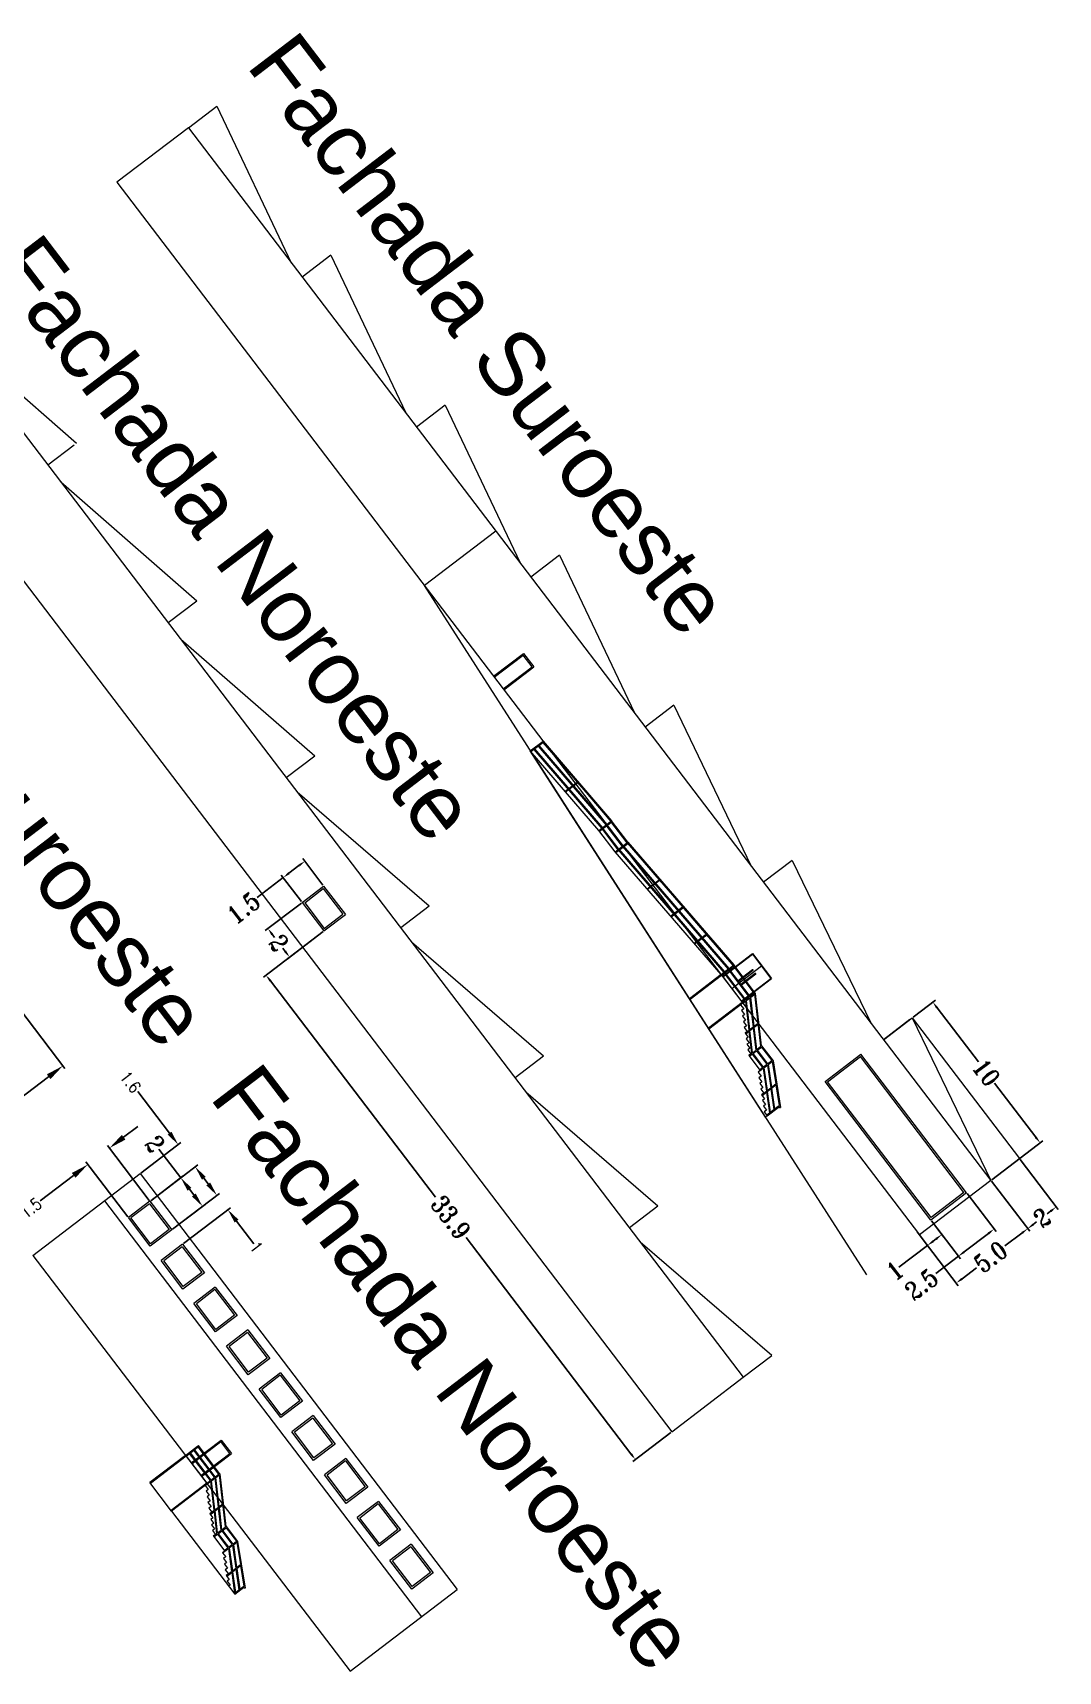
# Model space of a CAD drawing. Header units: metres. Extents: x 1384 to 1901, y 1501 to 2216.
# Drawn here: x 1504 to 1561.1, y 2124.4 to 2215.6 of the extents above; entities that cross this region are included whole.
import ezdxf

# ---------------------------------------------------------------- set-up
doc = ezdxf.new("R2010")
doc.units = ezdxf.units.M
doc.header["$LTSCALE"] = 0.05
doc.header["$PDMODE"] = 3
doc.linetypes.add('CONTINUA', pattern=[0])
for name, color, linetype, lineweight in [('Cotas Fachada', 250, 'CONTINUA', 15), ('Cotas Nave', 250, 'CONTINUA', 15), ('E-Puertas', 210, 'Continuous', 15), ('Escalera Sec', 3, 'CONTINUA', 15), ('EscalerasF', 3, 'Continuous', 15), ('Paredes', 5, 'Continuous', 15), ('PuertasF', 4, 'Continuous', 15), ('VentanasF', 1, 'Continuous', 15)]:
    doc.layers.add(name, color=color, linetype=linetype, lineweight=lineweight)
doc.styles.add('ROMANT', font='ROMANT', dxfattribs={"width": 0.85})
doc.styles.get("Standard").update_dxf_attribs({"font": 'arial.ttf'})
doc.dimstyles.new('1-50-GENERAL', dxfattribs={"dimtxt": 0.38, "dimasz": 0.4, "dimexe": 0.18, "dimexo": 0.06, "dimgap": 0.09, "dimtad": 0, "dimdec": 1, "dimzin": 0, "dimdsep": 46, "dimtxsty": 'ROMANT', "dimcen": 0.09, "dimadec": 0, "dimazin": 0, "dimtfac": 1, "dimtdec": 1, "dimtix": 1, "dimtofl": 0, "dimtmove": 0, "dimatfit": 3, "dimfxl": 0, "dimtolj": 1, "dimtzin": 0, "dimarcsym": 0})

# ---------------------------------------------------------------- blocks, each defined once
blk = doc.blocks.new('*D137')
at = {"layer": 'Cotas Fachada', "color": 0, "lineweight": -2, "transparency": 16777216}
for p, q in [((1558.975, 2152.87), (1561.096, 2150.088)), ((1557.385, 2151.657), (1559.506, 2148.876)), ((1560.669, 2149.989), (1560.489, 2149.851)), ((1559.715, 2149.261), (1559.895, 2149.399))]:
    blk.add_line(p, q, dxfattribs=at)
at = {"layer": 'Cotas Fachada', "color": 0, "transparency": 16777216}
for points in [[(1560.628, 2150.042), (1560.709, 2149.936), (1560.987, 2150.231)], [(1559.674, 2149.314), (1559.755, 2149.208), (1559.397, 2149.019)]]:
    blk.add_solid(points, dxfattribs=at)
at = {"layer": 'Defpoints', "color": 0, "transparency": 16777216}
for p in [(1558.939, 2152.917), (1557.348, 2151.705), (1559.397, 2149.019)]:
    blk.add_point(p, dxfattribs=at)
at = {"layer": 'Cotas Fachada', "color": 0, "transparency": 16777216, "insert": (1560.192, 2149.625), "char_height": 0.38, "attachment_point": 5, "rotation": 37.32752, "style": 'ROMANT'}
blk.add_mtext('\\A1;{\\H2.63158x;2}', dxfattribs=at)
blk = doc.blocks.new('*D138')
at = {"layer": 'Cotas Fachada', "color": 0, "lineweight": -2, "transparency": 16777216}
for p, q in [((1553.014, 2160.786), (1554.258, 2161.735)), ((1554.357, 2161.308), (1556.654, 2158.296)), ((1559.845, 2154.112), (1557.548, 2157.123)), ((1557.396, 2151.741), (1560.231, 2153.903))]:
    blk.add_line(p, q, dxfattribs=at)
at = {"layer": 'Cotas Fachada', "color": 0, "transparency": 16777216}
for points in [[(1554.41, 2161.348), (1554.304, 2161.268), (1554.115, 2161.626)], [(1559.898, 2154.152), (1559.792, 2154.071), (1560.087, 2153.793)]]:
    blk.add_solid(points, dxfattribs=at)
at = {"layer": 'Defpoints', "color": 0, "transparency": 16777216}
for p in [(1552.966, 2160.75), (1560.087, 2153.793), (1557.348, 2151.705)]:
    blk.add_point(p, dxfattribs=at)
at = {"layer": 'Cotas Fachada', "color": 0, "transparency": 16777216, "insert": (1557.101, 2157.71), "char_height": 0.38, "attachment_point": 5, "rotation": 307.32752, "style": 'ROMANT'}
blk.add_mtext('\\A1;{\\H2.63158x;10}', dxfattribs=at)
blk = doc.blocks.new('*D139')
at = {"layer": 'Cotas Fachada', "color": 0, "lineweight": -2, "transparency": 16777216}
for p, q in [((1557.385, 2151.656), (1559.506, 2148.876)), ((1553.41, 2148.624), (1555.53, 2145.844)), ((1559.078, 2148.776), (1558.132, 2148.054)), ((1555.739, 2146.229), (1556.54, 2146.841))]:
    blk.add_line(p, q, dxfattribs=at)
at = {"layer": 'Cotas Fachada', "color": 0, "transparency": 16777216}
for points in [[(1559.038, 2148.829), (1559.119, 2148.723), (1559.397, 2149.019)], [(1555.698, 2146.282), (1555.779, 2146.176), (1555.421, 2145.987)]]:
    blk.add_solid(points, dxfattribs=at)
at = {"layer": 'Defpoints', "color": 0, "transparency": 16777216}
for p in [(1557.349, 2151.704), (1553.373, 2148.672), (1555.421, 2145.987)]:
    blk.add_point(p, dxfattribs=at)
at = {"layer": 'Cotas Fachada', "color": 0, "transparency": 16777216, "insert": (1557.336, 2147.448), "char_height": 0.38, "attachment_point": 5, "rotation": 37.32752, "style": 'ROMANT'}
blk.add_mtext('\\A1;{\\H2.63158x;5.0}', dxfattribs=at)
blk = doc.blocks.new('*D141')
at = {"layer": 'Cotas Fachada', "color": 0, "lineweight": -2, "transparency": 16777216}
for p, q in [((1518.961, 2167.142), (1516.953, 2165.611)), ((1517.339, 2165.402), (1517.476, 2165.222)), ((1520.174, 2165.552), (1518.166, 2164.02)), ((1518.067, 2164.448), (1517.929, 2164.628))]:
    blk.add_line(p, q, dxfattribs=at)
at = {"layer": 'Cotas Fachada', "color": 0, "transparency": 16777216}
for points in [[(1517.392, 2165.442), (1517.286, 2165.361), (1517.096, 2165.72)], [(1518.12, 2164.488), (1518.013, 2164.407), (1518.309, 2164.13)]]:
    blk.add_solid(points, dxfattribs=at)
at = {"layer": 'Defpoints', "color": 0, "transparency": 16777216}
for p in [(1519.009, 2167.178), (1517.096, 2165.72), (1520.221, 2165.588)]:
    blk.add_point(p, dxfattribs=at)
at = {"layer": 'Cotas Fachada', "color": 0, "transparency": 16777216, "insert": (1517.703, 2164.925), "char_height": 1, "width": 0.61788, "attachment_point": 5, "rotation": 307.32752, "style": 'ROMANT'}
blk.add_mtext('\\A1;2', dxfattribs=at)
blk = doc.blocks.new('*D142')
at = {"layer": 'Cotas Fachada', "color": 0, "lineweight": -2, "transparency": 16777216}
for p, q in [((1520.166, 2168.136), (1519.039, 2169.613)), ((1518.972, 2167.226), (1517.846, 2168.703)), ((1518.83, 2169.227), (1518.273, 2168.803)), ((1517.955, 2168.56), (1516.508, 2167.456))]:
    blk.add_line(p, q, dxfattribs=at)
at = {"layer": 'Cotas Fachada', "color": 0, "transparency": 16777216}
for points in [[(1518.233, 2168.856), (1518.314, 2168.75), (1517.955, 2168.56)], [(1518.79, 2169.28), (1518.871, 2169.174), (1519.149, 2169.47)]]:
    blk.add_solid(points, dxfattribs=at)
at = {"layer": 'Defpoints', "color": 0, "transparency": 16777216}
for p in [(1519.149, 2169.47), (1520.202, 2168.088), (1519.009, 2167.178)]:
    blk.add_point(p, dxfattribs=at)
at = {"layer": 'Cotas Fachada', "color": 0, "transparency": 16777216, "insert": (1515.744, 2166.874), "char_height": 1, "attachment_point": 5, "rotation": 37.32752, "style": 'ROMANT'}
blk.add_mtext('\\A1;1.5', dxfattribs=at)
blk = doc.blocks.new('*D143')
at = {"layer": 'Cotas Fachada', "color": 0, "lineweight": -2, "transparency": 16777216}
for p, q in [((1509.069, 2154.107), (1509.864, 2154.714)), ((1510.494, 2150.589), (1508.165, 2153.644)), ((1509.302, 2149.679), (1506.972, 2152.734)), ((1506.286, 2151.985), (1504.431, 2150.571))]:
    blk.add_line(p, q, dxfattribs=at)
at = {"layer": 'Cotas Fachada', "color": 0, "transparency": 16777216}
for points in [[(1508.968, 2154.24), (1509.17, 2153.975), (1508.274, 2153.501)], [(1506.185, 2152.117), (1506.387, 2151.852), (1507.081, 2152.591)]]:
    blk.add_solid(points, dxfattribs=at)
at = {"layer": 'Defpoints', "color": 0, "transparency": 16777216}
for p in [(1508.274, 2153.501), (1510.531, 2150.541), (1509.338, 2149.632)]:
    blk.add_point(p, dxfattribs=at)
at = {"layer": 'Cotas Fachada', "color": 0, "transparency": 16777216, "insert": (1503.898, 2150.164), "char_height": 1, "attachment_point": 5, "rotation": 37.32752, "style": 'ROMANT'}
blk.add_mtext('\\A1;{\\H0.66667x;1.5}', dxfattribs=at)
blk = doc.blocks.new('*D189')
at = {"layer": 'Cotas Fachada', "color": 0, "lineweight": -2, "transparency": 16777216}
for p, q in [((1500.615, 2164.733), (1505.797, 2157.937)), ((1494.651, 2160.185), (1499.833, 2153.39)), ((1504.893, 2157.474), (1503.261, 2156.229)), ((1500.519, 2154.139), (1502.152, 2155.384))]:
    blk.add_line(p, q, dxfattribs=at)
at = {"layer": 'Cotas Fachada', "color": 0, "transparency": 16777216}
for points in [[(1504.792, 2157.607), (1504.994, 2157.342), (1505.688, 2158.081)], [(1500.418, 2154.272), (1500.62, 2154.007), (1499.724, 2153.533)]]:
    blk.add_solid(points, dxfattribs=at)
at = {"layer": 'Defpoints', "color": 0, "transparency": 16777216}
for p in [(1500.579, 2164.781), (1494.615, 2160.233), (1505.688, 2158.081)]:
    blk.add_point(p, dxfattribs=at)
at = {"layer": 'Cotas Fachada', "color": 0, "transparency": 16777216, "insert": (1502.706, 2155.807), "char_height": 1, "attachment_point": 5, "rotation": 37.32752, "style": 'ROMANT'}
blk.add_mtext('\\A1;{\\H0.66667x;7.5}', dxfattribs=at)
blk = doc.blocks.new('*D192')
at = {"layer": 'Cotas Fachada', "color": 0, "lineweight": -2, "transparency": 16777216}
for p, q in [((1511.622, 2154.335), (1509.859, 2156.647)), ((1510.033, 2152.117), (1512.25, 2153.808)), ((1510.579, 2150.577), (1513.193, 2152.571)), ((1513.535, 2151.826), (1514.02, 2151.19))]:
    blk.add_line(p, q, dxfattribs=at)
at = {"layer": 'Cotas Fachada', "color": 0, "transparency": 16777216}
for points in [[(1511.728, 2154.416), (1511.516, 2154.254), (1512.107, 2153.699)], [(1513.641, 2151.907), (1513.429, 2151.745), (1513.05, 2152.462)]]:
    blk.add_solid(points, dxfattribs=at)
at = {"layer": 'Defpoints', "color": 0, "transparency": 16777216}
for p in [(1513.05, 2152.462), (1509.985, 2152.081), (1510.531, 2150.541)]:
    blk.add_point(p, dxfattribs=at)
at = {"layer": 'Cotas Fachada', "color": 0, "transparency": 16777216, "insert": (1509.451, 2157.182), "char_height": 1, "attachment_point": 5, "rotation": 307.32752, "style": 'ROMANT'}
blk.add_mtext('\\A1;{\\H0.67x;1.6}', dxfattribs=at)
blk = doc.blocks.new('*D193')
at = {"layer": 'Cotas Fachada', "color": 0, "lineweight": -2, "transparency": 16777216}
for p, q in [((1512.248, 2151.85), (1511.035, 2153.441)), ((1510.579, 2150.577), (1512.391, 2151.959)), ((1512.975, 2150.896), (1512.733, 2151.214)), ((1511.791, 2148.987), (1513.604, 2150.369))]:
    blk.add_line(p, q, dxfattribs=at)
at = {"layer": 'Cotas Fachada', "color": 0, "transparency": 16777216}
for points in [[(1512.839, 2151.295), (1512.627, 2151.133), (1512.248, 2151.85)], [(1513.081, 2150.977), (1512.869, 2150.815), (1513.46, 2150.26)]]:
    blk.add_solid(points, dxfattribs=at)
at = {"layer": 'Defpoints', "color": 0, "transparency": 16777216}
for p in [(1510.531, 2150.541), (1513.46, 2150.26), (1511.744, 2148.951)]:
    blk.add_point(p, dxfattribs=at)
at = {"layer": 'Cotas Fachada', "color": 0, "transparency": 16777216, "insert": (1510.809, 2153.738), "char_height": 1, "attachment_point": 5, "rotation": 307.32752, "style": 'ROMANT'}
blk.add_mtext('\\A1;2', dxfattribs=at)
blk = doc.blocks.new('*D194')
at = {"layer": 'Cotas Fachada', "color": 0, "lineweight": -2, "transparency": 16777216}
for p, q in [((1513.778, 2151.508), (1513.293, 2152.144)), ((1511.791, 2148.987), (1514.406, 2150.981)), ((1512.398, 2148.192), (1515.012, 2150.186)), ((1515.354, 2149.44), (1516.323, 2148.171))]:
    blk.add_line(p, q, dxfattribs=at)
at = {"layer": 'Cotas Fachada', "color": 0, "transparency": 16777216}
for points in [[(1513.884, 2151.589), (1513.672, 2151.427), (1514.263, 2150.872)], [(1515.46, 2149.521), (1515.248, 2149.36), (1514.869, 2150.077)]]:
    blk.add_solid(points, dxfattribs=at)
at = {"layer": 'Defpoints', "color": 0, "transparency": 16777216}
for p in [(1514.869, 2150.077), (1511.744, 2148.951), (1512.35, 2148.156)]:
    blk.add_point(p, dxfattribs=at)
at = {"layer": 'Cotas Fachada', "color": 0, "transparency": 16777216, "insert": (1516.459, 2147.991), "char_height": 1, "attachment_point": 5, "rotation": 307.32752, "style": 'ROMANT'}
blk.add_mtext('\\A1;{\\H0.67x;1}', dxfattribs=at)
blk = doc.blocks.new('*D195')
at = {"layer": 'Cotas Fachada', "color": 0, "lineweight": -2, "transparency": 16777216}
for p, q in [((1520.174, 2165.552), (1516.853, 2163.019)), ((1517.239, 2162.811), (1526.423, 2150.766)), ((1537.312, 2136.487), (1528.128, 2148.531)), ((1539.539, 2137.682), (1537.411, 2136.06))]:
    blk.add_line(p, q, dxfattribs=at)
at = {"layer": 'Cotas Fachada', "color": 0, "transparency": 16777216}
for points in [[(1517.292, 2162.851), (1517.186, 2162.77), (1516.996, 2163.129)], [(1537.365, 2136.527), (1537.259, 2136.447), (1537.554, 2136.169)]]:
    blk.add_solid(points, dxfattribs=at)
at = {"layer": 'Defpoints', "color": 0, "transparency": 16777216}
for p in [(1520.221, 2165.588), (1539.587, 2137.719), (1537.554, 2136.169)]:
    blk.add_point(p, dxfattribs=at)
at = {"layer": 'Cotas Fachada', "color": 0, "transparency": 16777216, "insert": (1527.275, 2149.649), "char_height": 1, "attachment_point": 5, "rotation": 307.32752, "style": 'ROMANT'}
blk.add_mtext('\\A1;33.9', dxfattribs=at)
blk = doc.blocks.new('*D196')
at = {"layer": 'Cotas Fachada', "color": 0, "lineweight": -2, "transparency": 16777216}
for p, q in [((1553.24, 2148.847), (1553.931, 2147.941)), ((1554.035, 2149.453), (1554.726, 2148.547)), ((1553.821, 2148.084), (1552.231, 2146.871)), ((1554.299, 2148.448), (1554.14, 2148.326))]:
    blk.add_line(p, q, dxfattribs=at)
at = {"layer": 'Cotas Fachada', "color": 0, "transparency": 16777216}
for points in [[(1554.258, 2148.501), (1554.339, 2148.395), (1554.617, 2148.69)], [(1554.099, 2148.379), (1554.18, 2148.273), (1553.821, 2148.084)]]:
    blk.add_solid(points, dxfattribs=at)
at = {"layer": 'Defpoints', "color": 0, "transparency": 16777216}
for p in [(1553.204, 2148.894), (1553.999, 2149.501), (1553.821, 2148.084)]:
    blk.add_point(p, dxfattribs=at)
at = {"layer": 'Cotas Fachada', "color": 0, "transparency": 16777216, "insert": (1551.999, 2146.694), "char_height": 1, "attachment_point": 5, "rotation": 37.32752, "style": 'ROMANT'}
blk.add_mtext('\\A1;1', dxfattribs=at)
blk = doc.blocks.new('*D197')
at = {"layer": 'Cotas Fachada', "color": 0, "lineweight": -2, "transparency": 16777216}
for p, q in [((1556.023, 2150.969), (1557.636, 2148.854)), ((1554.035, 2149.453), (1555.648, 2147.338)), ((1557.209, 2148.754), (1555.857, 2147.723)), ((1555.539, 2147.481), (1554.283, 2146.523))]:
    blk.add_line(p, q, dxfattribs=at)
at = {"layer": 'Cotas Fachada', "color": 0, "transparency": 16777216}
for points in [[(1557.168, 2148.807), (1557.249, 2148.701), (1557.527, 2148.997)], [(1555.816, 2147.777), (1555.897, 2147.67), (1555.539, 2147.481)]]:
    blk.add_solid(points, dxfattribs=at)
at = {"layer": 'Defpoints', "color": 0, "transparency": 16777216}
for p in [(1555.987, 2151.017), (1553.999, 2149.501), (1555.539, 2147.481)]:
    blk.add_point(p, dxfattribs=at)
at = {"layer": 'Cotas Fachada', "color": 0, "transparency": 16777216, "insert": (1553.487, 2145.916), "char_height": 1, "attachment_point": 5, "rotation": 37.32752, "style": 'ROMANT'}
blk.add_mtext('\\A1;2.5', dxfattribs=at)

msp = doc.modelspace()

# ---------------------------------------------------------------- linework, layer by layer
at = {"layer": 'Cotas Fachada'}
msp.add_line((1552.966, 2160.75), (1558.939, 2152.917), dxfattribs=at)
at = {"layer": 'E-Puertas'}
for p, q in [((1529.663, 2179.764), (1531.333, 2181.038)), ((1529.7, 2179.717), (1531.314, 2180.948)), ((1531.817, 2180.288), (1531.314, 2180.948)), ((1531.333, 2181.038), (1531.909, 2180.282)), ((1530.203, 2179.057), (1531.817, 2180.288)), ((1530.239, 2179.009), (1531.909, 2180.282)), ((1512.832, 2135.98), (1514.502, 2137.254)), ((1512.868, 2135.933), (1514.482, 2137.164)), ((1514.986, 2136.504), (1514.482, 2137.164)), ((1514.502, 2137.254), (1515.078, 2136.498)), ((1513.371, 2135.273), (1514.986, 2136.504)), ((1513.408, 2135.225), (1515.078, 2136.498))]:
    msp.add_line(p, q, dxfattribs=at)
at = {"layer": 'Escalera Sec'}
for p, q in [((1531.706, 2175.616), (1532.415, 2176.151)), ((1531.739, 2175.578), (1532.407, 2176.083)), ((1532.407, 2176.083), (1536.126, 2171.768)), ((1532.415, 2176.151), (1536.235, 2171.72)), ((1544.796, 2155.229), (1531.706, 2175.616)), ((1535.529, 2171.181), (1531.706, 2175.616)), ((1531.897, 2175.698), (1535.688, 2171.301)), ((1531.937, 2175.728), (1535.728, 2171.332)), ((1532.137, 2175.879), (1535.926, 2171.483)), ((1532.177, 2175.909), (1535.966, 2171.514)), ((1533.64, 2173.373), (1534.309, 2173.878)), ((1533.673, 2173.335), (1534.342, 2173.84)), ((1534.703, 2173.419), (1536.195, 2171.689)), ((1535.529, 2171.181), (1536.235, 2171.72)), ((1535.56, 2171.141), (1536.266, 2171.68)), ((1536.836, 2170.291), (1535.926, 2171.484)), ((1536.876, 2170.322), (1535.966, 2171.515)), ((1537.105, 2170.496), (1536.195, 2171.69)), ((1537.145, 2170.527), (1536.235, 2171.72)), ((1536.439, 2169.988), (1535.529, 2171.181)), ((1536.597, 2170.109), (1535.687, 2171.302)), ((1536.637, 2170.14), (1535.727, 2171.333)), ((1536.439, 2169.988), (1537.145, 2170.527)), ((1537.105, 2170.496), (1538.881, 2168.437)), ((1537.145, 2170.527), (1543.031, 2163.698)), ((1542.326, 2163.159), (1536.439, 2169.988)), ((1536.472, 2169.95), (1537.138, 2170.458)), ((1536.597, 2170.109), (1542.484, 2163.28)), ((1536.637, 2170.14), (1542.524, 2163.31)), ((1536.836, 2170.291), (1542.723, 2163.462)), ((1536.876, 2170.322), (1542.762, 2163.493)), ((1538.207, 2167.938), (1538.876, 2168.443)), ((1538.946, 2168.438), (1538.24, 2167.899)), ((1538.906, 2168.407), (1540.208, 2166.897)), ((1539.515, 2166.42), (1540.184, 2166.924)), ((1539.548, 2166.382), (1540.257, 2166.917)), ((1540.148, 2166.966), (1542.923, 2163.747)), ((1540.824, 2164.902), (1541.493, 2165.406)), ((1540.856, 2164.864), (1541.525, 2165.368)), ((1541.5, 2165.398), (1542.991, 2163.668)), ((1542.326, 2163.159), (1542.524, 2163.31)), ((1542.356, 2163.119), (1542.515, 2163.24)), ((1543.667, 2161.729), (1542.515, 2163.24)), ((1542.517, 2163.305), (1542.762, 2163.493)), ((1543.707, 2161.759), (1542.524, 2163.31)), ((1542.555, 2163.27), (1542.753, 2163.422)), ((1543.906, 2161.911), (1542.753, 2163.422)), ((1542.758, 2163.49), (1543.032, 2163.699)), ((1543.946, 2161.941), (1542.762, 2163.493)), ((1542.793, 2163.452), (1543.023, 2163.628)), ((1543.023, 2163.628), (1544.176, 2162.117)), ((1544.245, 2162.107), (1543.032, 2163.699)), ((1542.326, 2163.159), (1540.571, 2161.809)), ((1542.357, 2163.119), (1540.601, 2161.77)), ((1542.326, 2163.159), (1543.539, 2161.568)), ((1543.509, 2161.608), (1541.618, 2160.17)), ((1543.539, 2161.568), (1541.649, 2160.131)), ((1543.417, 2161.476), (1543.587, 2161.254)), ((1543.508, 2161.608), (1543.667, 2161.729)), ((1543.53, 2161.561), (1543.697, 2161.689)), ((1543.884, 2160.073), (1543.697, 2161.689)), ((1543.707, 2161.759), (1543.906, 2161.911)), ((1543.737, 2161.72), (1543.936, 2161.871)), ((1543.924, 2160.103), (1543.737, 2161.72)), ((1544.123, 2160.255), (1543.936, 2161.871)), ((1543.945, 2161.941), (1544.176, 2162.117)), ((1543.976, 2161.902), (1544.199, 2162.072)), ((1544.162, 2160.285), (1543.976, 2161.902)), ((1544.245, 2162.107), (1544.205, 2162.077)), ((1544.541, 2159.168), (1544.205, 2162.077)), ((1544.581, 2159.198), (1544.245, 2162.107)), ((1543.587, 2161.254), (1543.468, 2161.163)), ((1543.468, 2161.163), (1543.637, 2160.94)), ((1543.637, 2160.94), (1543.518, 2160.849)), ((1543.518, 2160.849), (1543.688, 2160.627)), ((1543.685, 2160.626), (1543.566, 2160.535)), ((1543.566, 2160.535), (1543.735, 2160.312)), ((1544.162, 2160.286), (1544.387, 2160.457)), ((1543.735, 2160.312), (1543.616, 2160.221)), ((1543.616, 2160.221), (1543.786, 2159.999)), ((1543.667, 2159.908), (1543.884, 2160.073)), ((1543.786, 2159.999), (1543.667, 2159.908)), ((1543.667, 2159.908), (1543.836, 2159.685)), ((1543.697, 2159.868), (1543.891, 2160.016)), ((1543.836, 2159.685), (1543.717, 2159.594)), ((1543.717, 2159.594), (1543.887, 2159.371)), ((1544.033, 2158.78), (1543.891, 2160.016)), ((1543.924, 2160.104), (1544.122, 2160.255)), ((1543.93, 2160.046), (1544.129, 2160.198)), ((1544.073, 2158.81), (1543.93, 2160.046)), ((1544.272, 2158.962), (1544.129, 2160.198)), ((1544.169, 2160.228), (1544.399, 2160.403)), ((1544.311, 2158.992), (1544.169, 2160.228)), ((1543.884, 2159.371), (1543.765, 2159.28)), ((1543.765, 2159.28), (1543.934, 2159.057)), ((1543.934, 2159.057), (1543.815, 2158.966)), ((1543.815, 2158.966), (1543.985, 2158.743)), ((1543.866, 2158.653), (1544.033, 2158.78)), ((1543.985, 2158.743), (1543.866, 2158.653)), ((1543.866, 2158.653), (1544.502, 2157.818)), ((1543.866, 2158.653), (1544.502, 2157.818)), ((1543.896, 2158.613), (1544.063, 2158.74)), ((1544.063, 2158.74), (1544.639, 2157.985)), ((1544.073, 2158.811), (1544.272, 2158.962)), ((1544.103, 2158.771), (1544.302, 2158.922)), ((1544.103, 2158.771), (1544.679, 2158.015)), ((1544.302, 2158.922), (1544.878, 2158.167)), ((1544.311, 2158.993), (1544.541, 2159.168)), ((1544.342, 2158.953), (1544.572, 2159.128)), ((1544.342, 2158.953), (1544.918, 2158.197)), ((1544.572, 2159.128), (1545.148, 2158.373)), ((1544.581, 2159.198), (1545.218, 2158.363)), ((1544.502, 2157.818), (1544.383, 2157.727)), ((1544.502, 2157.818), (1544.383, 2157.727)), ((1544.383, 2157.727), (1544.553, 2157.504)), ((1544.472, 2157.857), (1544.639, 2157.985)), ((1544.502, 2157.818), (1544.67, 2157.945)), ((1544.67, 2157.945), (1544.849, 2156.675)), ((1544.679, 2158.015), (1544.878, 2158.167)), ((1544.71, 2157.976), (1544.908, 2158.127)), ((1544.71, 2157.976), (1544.892, 2156.707)), ((1544.908, 2158.127), (1545.088, 2156.857)), ((1544.918, 2158.197), (1545.148, 2158.373)), ((1544.948, 2158.158), (1545.173, 2158.329)), ((1544.948, 2158.158), (1545.13, 2156.89)), ((1545.173, 2158.329), (1545.372, 2157.074)), ((1545.218, 2158.363), (1545.629, 2155.772)), ((1544.55, 2157.503), (1544.43, 2157.412)), ((1544.43, 2157.412), (1544.6, 2157.19)), ((1544.6, 2157.19), (1544.481, 2157.099)), ((1544.481, 2157.099), (1544.651, 2156.876)), ((1544.651, 2156.876), (1544.531, 2156.785)), ((1544.892, 2156.708), (1545.088, 2156.857)), ((1544.9, 2156.651), (1545.096, 2156.8)), ((1545.096, 2156.8), (1545.259, 2155.645)), ((1545.096, 2156.8), (1545.259, 2155.645)), ((1545.13, 2156.89), (1545.372, 2157.074)), ((1545.138, 2156.833), (1545.381, 2157.018)), ((1545.138, 2156.833), (1545.304, 2155.679)), ((1545.381, 2157.018), (1545.562, 2155.876)), ((1544.531, 2156.785), (1544.701, 2156.562)), ((1544.701, 2156.562), (1544.582, 2156.471)), ((1544.582, 2156.471), (1544.752, 2156.249)), ((1544.612, 2156.432), (1544.857, 2156.618)), ((1544.749, 2156.248), (1544.629, 2156.157)), ((1544.629, 2156.157), (1544.799, 2155.934)), ((1544.799, 2155.934), (1544.68, 2155.844)), ((1544.701, 2156.562), (1544.849, 2156.675)), ((1544.857, 2156.618), (1545.02, 2155.463)), ((1544.9, 2156.651), (1545.066, 2155.497)), ((1544.68, 2155.844), (1544.85, 2155.621)), ((1544.847, 2155.62), (1544.727, 2155.529)), ((1544.727, 2155.529), (1544.897, 2155.307)), ((1544.897, 2155.307), (1544.796, 2155.229)), ((1544.867, 2155.346), (1545.02, 2155.463)), ((1544.897, 2155.307), (1545.571, 2155.82)), ((1545.066, 2155.498), (1545.259, 2155.645)), ((1545.304, 2155.68), (1545.562, 2155.876))]:
    msp.add_line(p, q, dxfattribs=at)
msp.add_arc((1545.6, 2155.796), 0.0378, 140.3898, 320.3898, dxfattribs=at)
at = {"layer": 'EscalerasF'}
for p, q in [((1550.449, 2146.442), (1525.813, 2184.814)), ((1512.513, 2136.398), (1513.189, 2136.913)), ((1513.021, 2136.722), (1513.22, 2136.874)), ((1513.189, 2136.913), (1513.229, 2136.944)), ((1514.372, 2135.363), (1513.22, 2136.874)), ((1514.412, 2135.393), (1513.229, 2136.944)), ((1512.513, 2136.398), (1510.525, 2134.882)), ((1512.513, 2136.398), (1510.525, 2134.882)), ((1512.544, 2136.358), (1510.556, 2134.842)), ((1512.543, 2136.358), (1513.696, 2134.847)), ((1512.544, 2136.358), (1512.743, 2136.51)), ((1513.895, 2134.999), (1512.743, 2136.51)), ((1513.895, 2134.999), (1512.743, 2136.51)), ((1512.782, 2136.54), (1512.981, 2136.692)), ((1513.935, 2135.029), (1512.782, 2136.54)), ((1513.935, 2135.029), (1512.782, 2136.54)), ((1514.133, 2135.181), (1512.981, 2136.692)), ((1514.173, 2135.211), (1513.021, 2136.722)), ((1513.696, 2134.847), (1513.895, 2134.999)), ((1513.726, 2134.807), (1513.925, 2134.959)), ((1514.112, 2133.343), (1513.925, 2134.959)), ((1513.935, 2135.029), (1514.133, 2135.181)), ((1513.965, 2134.989), (1514.164, 2135.141)), ((1514.151, 2133.373), (1513.965, 2134.989)), ((1514.35, 2133.525), (1514.164, 2135.141)), ((1514.173, 2135.211), (1514.372, 2135.363)), ((1514.204, 2135.171), (1514.402, 2135.322)), ((1514.39, 2133.555), (1514.204, 2135.171)), ((1514.738, 2132.414), (1514.402, 2135.322)), ((1514.412, 2135.393), (1514.442, 2135.354)), ((1514.778, 2132.444), (1514.442, 2135.353)), ((1511.738, 2133.292), (1510.525, 2134.882)), ((1513.696, 2134.847), (1511.708, 2133.331)), ((1513.726, 2134.808), (1511.738, 2133.292)), ((1513.614, 2134.722), (1513.726, 2134.808)), ((1513.614, 2134.722), (1513.783, 2134.499)), ((1513.783, 2134.499), (1513.664, 2134.408)), ((1513.664, 2134.408), (1513.834, 2134.186)), ((1513.834, 2134.186), (1513.715, 2134.095)), ((1513.715, 2134.095), (1513.884, 2133.872)), ((1513.726, 2134.808), (1513.726, 2134.807)), ((1511.738, 2133.292), (1515.257, 2128.677)), ((1513.881, 2133.871), (1513.762, 2133.781)), ((1513.762, 2133.781), (1513.932, 2133.558)), ((1513.932, 2133.558), (1513.813, 2133.467)), ((1513.813, 2133.467), (1513.982, 2133.244)), ((1513.863, 2133.153), (1514.112, 2133.343)), ((1513.982, 2133.244), (1513.863, 2133.153)), ((1513.863, 2133.153), (1514.033, 2132.931)), ((1513.893, 2133.114), (1514.118, 2133.285)), ((1514.261, 2132.05), (1514.118, 2133.285)), ((1514.151, 2133.373), (1514.35, 2133.525)), ((1514.158, 2133.315), (1514.357, 2133.467)), ((1514.301, 2132.08), (1514.158, 2133.315)), ((1514.499, 2132.232), (1514.357, 2133.467)), ((1514.39, 2133.555), (1514.583, 2133.702)), ((1514.397, 2133.497), (1514.595, 2133.649)), ((1514.539, 2132.262), (1514.397, 2133.497)), ((1514.033, 2132.931), (1513.914, 2132.84)), ((1513.914, 2132.84), (1514.083, 2132.617)), ((1514.08, 2132.616), (1513.961, 2132.525)), ((1513.961, 2132.525), (1514.131, 2132.303)), ((1514.128, 2132.302), (1514.009, 2132.211)), ((1514.009, 2132.211), (1514.178, 2131.988)), ((1514.301, 2132.08), (1514.499, 2132.232)), ((1514.331, 2132.04), (1514.53, 2132.192)), ((1514.53, 2132.192), (1515.106, 2131.436)), ((1514.539, 2132.262), (1514.738, 2132.414)), ((1514.569, 2132.222), (1514.768, 2132.374)), ((1514.569, 2132.222), (1515.146, 2131.467)), ((1514.768, 2132.374), (1515.344, 2131.618)), ((1514.778, 2132.444), (1515.414, 2131.609)), ((1514.175, 2131.988), (1514.056, 2131.897)), ((1514.062, 2131.898), (1514.261, 2132.05)), ((1514.062, 2131.898), (1514.699, 2131.063)), ((1514.062, 2131.898), (1514.699, 2131.063)), ((1514.092, 2131.858), (1514.291, 2132.01)), ((1514.291, 2132.01), (1514.867, 2131.255)), ((1514.331, 2132.04), (1514.907, 2131.285)), ((1514.907, 2131.285), (1515.106, 2131.436)), ((1514.937, 2131.245), (1515.136, 2131.397)), ((1515.136, 2131.397), (1515.315, 2130.127)), ((1515.146, 2131.467), (1515.344, 2131.618)), ((1515.176, 2131.427), (1515.369, 2131.574)), ((1515.176, 2131.427), (1515.358, 2130.159)), ((1515.369, 2131.574), (1515.568, 2130.319)), ((1515.414, 2131.609), (1515.825, 2129.017)), ((1514.579, 2130.972), (1514.898, 2131.215)), ((1514.699, 2131.063), (1514.579, 2130.972)), ((1514.699, 2131.063), (1514.579, 2130.972)), ((1514.579, 2130.972), (1514.749, 2130.75)), ((1514.746, 2130.749), (1514.627, 2130.658)), ((1514.627, 2130.658), (1514.797, 2130.435)), ((1514.668, 2131.103), (1514.867, 2131.255)), ((1514.797, 2130.435), (1514.677, 2130.344)), ((1514.898, 2131.215), (1515.077, 2129.945)), ((1514.937, 2131.245), (1515.12, 2129.977)), ((1514.677, 2130.344), (1514.847, 2130.122)), ((1514.847, 2130.122), (1514.728, 2130.031)), ((1514.728, 2130.031), (1514.898, 2129.808)), ((1514.898, 2129.808), (1514.778, 2129.717)), ((1514.779, 2129.716), (1514.949, 2129.493)), ((1514.809, 2129.677), (1515.085, 2129.888)), ((1514.949, 2129.493), (1514.83, 2129.402)), ((1514.898, 2129.808), (1515.077, 2129.945)), ((1515.085, 2129.888), (1515.248, 2128.733)), ((1515.12, 2129.977), (1515.315, 2130.127)), ((1515.128, 2129.921), (1515.323, 2130.07)), ((1515.128, 2129.921), (1515.293, 2128.767)), ((1515.323, 2130.07), (1515.486, 2128.914)), ((1515.358, 2130.159), (1515.568, 2130.319)), ((1515.366, 2130.102), (1515.577, 2130.263)), ((1515.366, 2130.102), (1515.532, 2128.949)), ((1515.577, 2130.263), (1515.758, 2129.122)), ((1514.83, 2129.402), (1514.999, 2129.18)), ((1514.999, 2129.18), (1514.92, 2129.119)), ((1515.227, 2128.717), (1515.248, 2128.733)), ((1515.257, 2128.677), (1515.767, 2129.066)), ((1515.293, 2128.767), (1515.486, 2128.914)), ((1515.532, 2128.949), (1515.758, 2129.122)), ((1515.767, 2129.066), (1515.776, 2129.01)), ((1515.825, 2129.017), (1515.776, 2129.01))]:
    msp.add_line(p, q, dxfattribs=at)
at = {"layer": 'Paredes'}
for p, q in [((1512.671, 2210.294), (1514.262, 2211.505)), ((1514.262, 2211.505), (1518.402, 2202.778)), ((1512.671, 2210.294), (1508.695, 2207.262)), ((1512.671, 2210.294), (1557.349, 2151.704)), ((1508.695, 2207.262), (1553.373, 2148.672)), ((1520.598, 2203.196), (1519.008, 2201.983)), ((1520.598, 2203.196), (1524.769, 2194.429)), ((1498.885, 2199.341), (1543.563, 2140.751)), ((1506.448, 2192.721), (1498.885, 2199.341)), ((1494.909, 2196.309), (1539.587, 2137.719)), ((1526.965, 2194.847), (1525.375, 2193.634)), ((1526.965, 2194.847), (1531.135, 2186.08)), ((1506.322, 2192.625), (1504.857, 2191.508)), ((1513.134, 2183.952), (1505.57, 2190.573)), ((1529.789, 2187.845), (1525.813, 2184.814)), ((1533.332, 2186.497), (1531.742, 2185.284)), ((1533.332, 2186.497), (1537.502, 2177.73)), ((1513.134, 2183.952), (1511.544, 2182.74)), ((1519.715, 2175.323), (1512.257, 2181.804)), ((1539.699, 2178.148), (1538.109, 2176.935)), ((1539.699, 2178.148), (1543.976, 2169.241)), ((1519.715, 2175.323), (1518.124, 2174.11)), ((1526.081, 2166.974), (1518.731, 2173.315)), ((1546.279, 2169.519), (1544.689, 2168.306)), ((1546.279, 2169.519), (1550.663, 2160.472)), ((1526.081, 2166.974), (1524.491, 2165.761)), ((1532.448, 2158.624), (1525.097, 2164.966)), ((1551.376, 2159.537), (1552.966, 2160.75)), ((1552.841, 2160.654), (1551.376, 2159.537)), ((1552.966, 2160.75), (1557.348, 2151.705)), ((1532.448, 2158.624), (1530.858, 2157.412)), ((1538.815, 2150.275), (1531.464, 2156.616)), ((1504.022, 2147.534), (1509.985, 2152.081)), ((1509.985, 2152.081), (1527.637, 2128.933)), ((1557.349, 2151.704), (1553.373, 2148.672)), ((1557.348, 2151.705), (1557.349, 2151.704)), ((1507.997, 2150.565), (1525.649, 2127.417)), ((1538.815, 2150.275), (1537.225, 2149.062)), ((1545.152, 2141.966), (1537.831, 2148.267)), ((1504.022, 2147.534), (1521.673, 2124.386)), ((1543.562, 2140.752), (1545.152, 2141.966)), ((1539.587, 2137.719), (1543.563, 2140.751)), ((1521.673, 2124.386), (1527.637, 2128.933))]:
    msp.add_line(p, q, dxfattribs=at)
at = {"layer": 'PuertasF'}
for p, q in [((1542.402, 2163.059), (1544.072, 2164.333)), ((1542.417, 2163.039), (1544.067, 2164.297)), ((1544.067, 2164.297), (1545.098, 2162.946)), ((1544.072, 2164.333), (1545.133, 2162.941)), ((1544.583, 2163.622), (1542.933, 2162.363)), ((1544.074, 2163.423), (1543.279, 2162.816)), ((1544.104, 2163.383), (1543.309, 2162.776)), ((1544.226, 2163.224), (1543.431, 2162.617)), ((1544.256, 2163.184), (1543.461, 2162.578)), ((1543.448, 2161.688), (1545.098, 2162.946)), ((1543.463, 2161.668), (1545.133, 2162.941))]:
    msp.add_line(p, q, dxfattribs=at)
for centre, start, end in [((1544.089, 2163.403), 307.32752, 127.32752), ((1544.241, 2163.204), 307.32752, 127.32752), ((1543.294, 2162.796), 127.32752, 307.32752), ((1543.446, 2162.597), 127.32752, 307.32752)]:
    msp.add_arc(centre, 0.025, start, end, dxfattribs=at)
at = {"layer": 'VentanasF'}
for p, q in [((1519.009, 2167.178), (1520.202, 2168.088)), ((1519.149, 2167.159), (1520.183, 2167.948)), ((1520.183, 2167.948), (1521.275, 2166.517)), ((1520.202, 2168.088), (1521.415, 2166.498)), ((1519.009, 2167.178), (1520.221, 2165.588)), ((1519.149, 2167.159), (1520.24, 2165.728)), ((1520.221, 2165.588), (1521.415, 2166.498)), ((1520.24, 2165.728), (1521.275, 2166.517)), ((1548.114, 2157.217), (1550.102, 2158.733)), ((1555.987, 2151.017), (1550.102, 2158.733)), ((1548.255, 2157.198), (1550.084, 2158.593)), ((1555.847, 2151.035), (1550.084, 2158.593)), ((1553.999, 2149.501), (1548.114, 2157.217)), ((1554.018, 2149.641), (1548.255, 2157.198)), ((1510.531, 2150.541), (1509.338, 2149.632)), ((1510.531, 2150.541), (1511.744, 2148.951)), ((1555.987, 2151.017), (1553.999, 2149.501)), ((1555.847, 2151.035), (1554.018, 2149.641)), ((1510.551, 2148.041), (1509.338, 2149.632)), ((1510.512, 2150.401), (1509.478, 2149.613)), ((1510.57, 2148.181), (1509.478, 2149.613)), ((1510.512, 2150.401), (1511.603, 2148.97)), ((1511.744, 2148.951), (1510.551, 2148.041)), ((1511.603, 2148.97), (1510.57, 2148.181)), ((1512.35, 2148.156), (1511.157, 2147.246)), ((1512.331, 2148.015), (1511.297, 2147.227)), ((1512.331, 2148.015), (1513.423, 2146.584)), ((1512.35, 2148.156), (1513.563, 2146.565)), ((1512.37, 2145.656), (1511.157, 2147.246)), ((1512.389, 2145.796), (1511.297, 2147.227)), ((1513.563, 2146.565), (1512.37, 2145.656)), ((1513.423, 2146.584), (1512.389, 2145.796)), ((1514.169, 2145.77), (1512.976, 2144.86)), ((1514.15, 2145.63), (1513.116, 2144.842)), ((1514.15, 2145.63), (1515.242, 2144.199)), ((1514.169, 2145.77), (1515.382, 2144.18)), ((1514.189, 2143.27), (1512.976, 2144.86)), ((1514.208, 2143.41), (1513.116, 2144.842)), ((1515.382, 2144.18), (1514.189, 2143.27)), ((1515.242, 2144.199), (1514.208, 2143.41)), ((1515.988, 2143.384), (1514.795, 2142.475)), ((1515.969, 2143.244), (1514.936, 2142.456)), ((1515.969, 2143.244), (1517.061, 2141.813)), ((1515.988, 2143.384), (1517.201, 2141.794)), ((1516.008, 2140.885), (1514.795, 2142.475)), ((1516.027, 2141.025), (1514.936, 2142.456)), ((1517.201, 2141.794), (1516.008, 2140.885)), ((1517.061, 2141.813), (1516.027, 2141.025)), ((1517.807, 2140.999), (1516.615, 2140.089)), ((1517.788, 2140.859), (1516.755, 2140.07)), ((1517.788, 2140.859), (1518.88, 2139.427)), ((1517.807, 2140.999), (1519.02, 2139.409)), ((1517.827, 2138.499), (1516.615, 2140.089)), ((1517.846, 2138.639), (1516.755, 2140.07)), ((1519.02, 2139.409), (1517.827, 2138.499)), ((1518.88, 2139.427), (1517.846, 2138.639)), ((1519.626, 2138.613), (1518.434, 2137.704)), ((1519.626, 2138.613), (1520.839, 2137.023)), ((1519.646, 2136.113), (1518.434, 2137.704)), ((1519.608, 2138.473), (1518.574, 2137.685)), ((1519.665, 2136.254), (1518.574, 2137.685)), ((1519.608, 2138.473), (1520.699, 2137.042)), ((1520.839, 2137.023), (1519.646, 2136.113)), ((1520.699, 2137.042), (1519.665, 2136.254)), ((1521.445, 2136.228), (1520.253, 2135.318)), ((1521.427, 2136.088), (1520.393, 2135.299)), ((1521.427, 2136.088), (1522.518, 2134.656)), ((1521.445, 2136.228), (1522.658, 2134.637)), ((1521.465, 2133.728), (1520.253, 2135.318)), ((1521.484, 2133.868), (1520.393, 2135.299)), ((1522.658, 2134.637), (1521.465, 2133.728)), ((1522.518, 2134.656), (1521.484, 2133.868)), ((1523.265, 2133.842), (1522.072, 2132.933)), ((1523.246, 2133.702), (1522.212, 2132.914)), ((1523.246, 2133.702), (1524.337, 2132.271)), ((1523.265, 2133.842), (1524.477, 2132.252)), ((1523.285, 2131.342), (1522.072, 2132.933)), ((1523.303, 2131.483), (1522.212, 2132.914)), ((1524.477, 2132.252), (1523.285, 2131.342)), ((1524.337, 2132.271), (1523.303, 2131.483)), ((1525.084, 2131.457), (1523.891, 2130.547)), ((1525.065, 2131.317), (1524.031, 2130.528)), ((1525.065, 2131.317), (1526.156, 2129.885)), ((1525.084, 2131.457), (1526.296, 2129.866)), ((1525.104, 2128.957), (1523.891, 2130.547)), ((1525.123, 2129.097), (1524.031, 2130.528)), ((1526.296, 2129.866), (1525.104, 2128.957)), ((1526.156, 2129.885), (1525.123, 2129.097))]:
    msp.add_line(p, q, dxfattribs=at)

# ---------------------------------------------------------------- texts
at = {"layer": 'Cotas Nave'}
for s, p in [('Fachada Suroeste', (1515.834, 2213.764)), ('Fachada Noroeste', (1501.563, 2202.512)), ('Fachada Suroeste', (1486.795, 2190.83)), ('Fachada Noroeste', (1513.785, 2156.35))]:
    msp.add_text(s, height=3.52951, rotation=307.32752, dxfattribs=at).set_placement(p)

# ---------------------------------------------------------------- dimensions: what is measured, and where the dimension line sits
at = {"layer": 'Cotas Fachada'}
dim = msp.add_linear_dim(base=(1519.149, 2169.47), p1=(1519.009, 2167.178), p2=(1520.202, 2168.088), angle=217.32752, dimstyle='1-50-GENERAL', override={"dimtxt": 1}, dxfattribs=at)
dim.commit()
dim.dimension.update_dxf_attribs({"geometry": '*D142', "text_midpoint": (1515.744, 2166.874), "dimtype": 160})
dim = msp.add_linear_dim(base=(1517.096, 2165.72), p1=(1520.221, 2165.588), p2=(1519.009, 2167.178), angle=127.32752, text='2', dimstyle='1-50-GENERAL', override={"dimtxt": 1}, dxfattribs=at)
dim.commit()
dim.dimension.update_dxf_attribs({"geometry": '*D141', "text_midpoint": (1517.703, 2164.925)})
dim = msp.add_linear_dim(base=(1537.554, 2136.169), p1=(1520.221, 2165.588), p2=(1539.587, 2137.719), angle=307.32752, dimstyle='1-50-GENERAL', override={"dimtxt": 1}, dxfattribs=at)
dim.commit()
dim.dimension.update_dxf_attribs({"geometry": '*D195', "text_midpoint": (1527.275, 2149.649)})
for base, p1, p2, angle, text, override, picture, middle in [((1505.688, 2158.081), (1494.615, 2160.233), (1500.579, 2164.781), 217.32752, '{\\H0.66667x;<>}', {"dimtxt": 1, "dimasz": 1}, '*D189', (1502.706, 2155.807)), ((1513.05, 2152.462), (1509.985, 2152.081), (1510.531, 2150.541), 307.32752, '{\\H0.67x;<>}', {"dimtxt": 1, "dimasz": 0.8}, '*D192', (1509.451, 2157.182)), ((1508.274, 2153.501), (1509.338, 2149.632), (1510.531, 2150.541), 37.32752, '{\\H0.66667x;<>}', {"dimtxt": 1, "dimasz": 1}, '*D143', (1503.898, 2150.164)), ((1513.46, 2150.26), (1510.531, 2150.541), (1511.744, 2148.951), 307.32752, '2', {"dimtxt": 1, "dimasz": 0.8}, '*D193', (1510.809, 2153.738)), ((1514.869, 2150.077), (1511.744, 2148.951), (1512.35, 2148.156), 307.32752, '{\\H0.67x;1}', {"dimtxt": 1, "dimasz": 0.8}, '*D194', (1516.459, 2147.991)), ((1555.539, 2147.481), (1555.987, 2151.017), (1553.999, 2149.501), 37.32752, '2.5', {"dimtxt": 1}, '*D197', (1553.487, 2145.916)), ((1553.821, 2148.084), (1553.999, 2149.501), (1553.204, 2148.894), 37.32752, '1', {"dimtxt": 1}, '*D196', (1551.999, 2146.694))]:
    dim = msp.add_linear_dim(base=base, p1=p1, p2=p2, angle=angle, text=text, dimstyle='1-50-GENERAL', override=override, dxfattribs=at)
    dim.commit()
    dim.dimension.update_dxf_attribs({"geometry": picture, "text_midpoint": middle, "dimtype": 160})
for base, p1, angle, text, picture, middle in [((1560.087, 2153.793), (1552.966, 2160.75), 307.32752, '{\\H2.63158x;10}', '*D138', (1557.101, 2157.71)), ((1559.397, 2149.019), (1558.939, 2152.917), 37.32752, '{\\H2.63158x;2}', '*D137', (1560.192, 2149.625))]:
    dim = msp.add_linear_dim(base=base, p1=p1, p2=(1557.348, 2151.705), angle=angle, text=text, dimstyle='1-50-GENERAL', dxfattribs=at)
    dim.commit()
    dim.dimension.update_dxf_attribs({"geometry": picture, "text_midpoint": middle})
dim = msp.add_linear_dim(base=(1555.421, 2145.987), p1=(1557.349, 2151.704), p2=(1553.373, 2148.672), angle=37.32752, text='{\\H2.63158x;<>}', dimstyle='1-50-GENERAL', dxfattribs=at)
dim.commit()
dim.dimension.update_dxf_attribs({"geometry": '*D139', "text_midpoint": (1557.336, 2147.448), "dimtype": 160})

doc.saveas('drawing.dxf')
